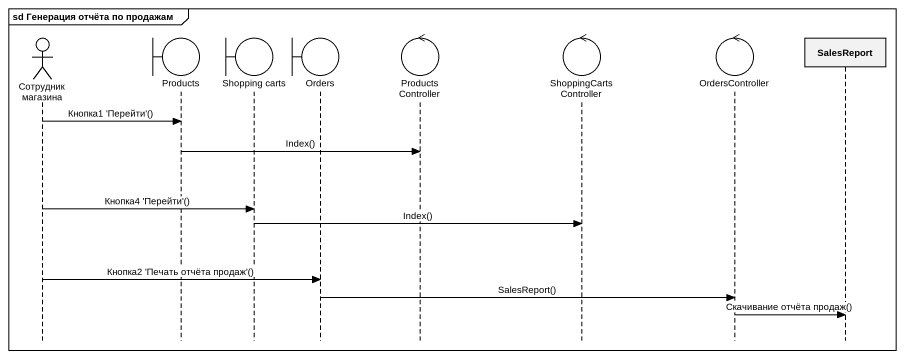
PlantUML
@startuml
mainframe sd Генерация отчёта по продажам
hide footbox
actor "Сотрудник магазина" as Сотрудник_магазина
boundary Products
boundary "Shopping carts" as Shopping_carts
boundary Orders
control ProductsController
control ShoppingCartsController
control OrdersController
participant SalesReport

Сотрудник_магазина -> Products : Кнопка1 'Перейти'()
Products -> ProductsController : Index()
Сотрудник_магазина -> Shopping_carts : Кнопка4 'Перейти'()
Shopping_carts -> ShoppingCartsController : Index()
Сотрудник_магазина -> Orders : Кнопка2 'Печать отчёта продаж'()
Orders -> OrdersController : SalesReport()
OrdersController -> SalesReport : Скачивание отчёта продаж()
@enduml
